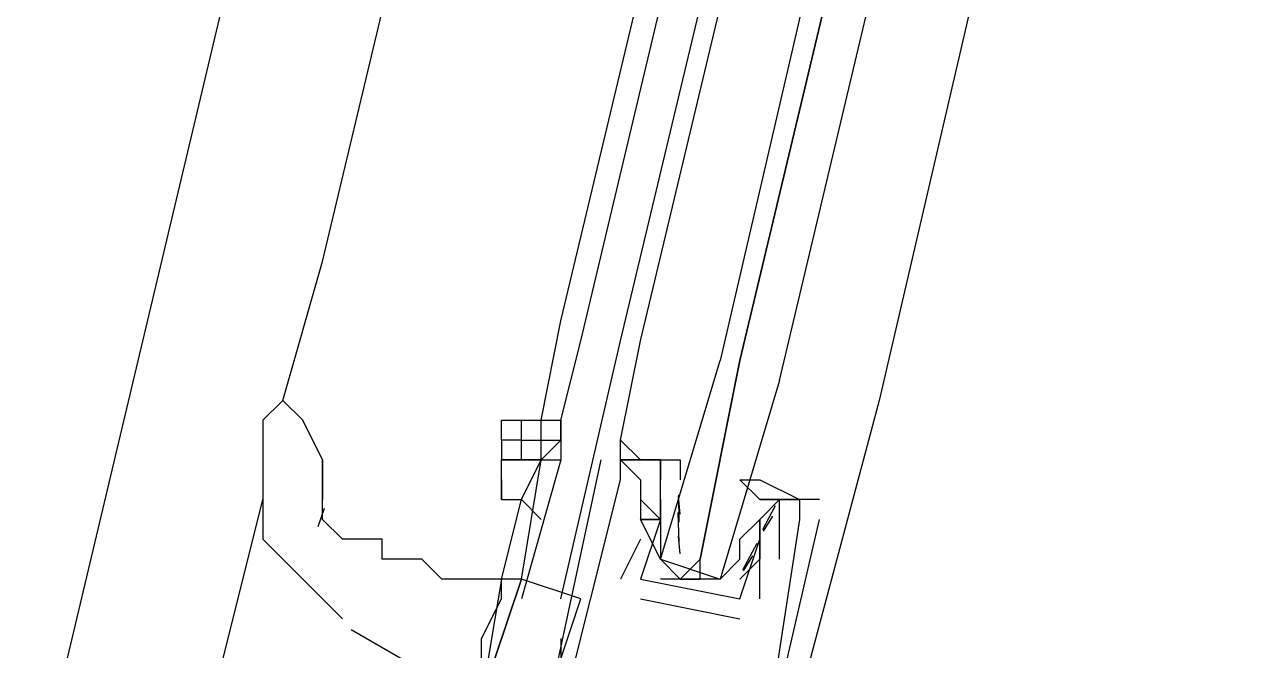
# Model space of a CAD drawing. Header units: feet. Extents: x -84 to 198, y -22 to 181.
# Drawn here: x 100.253 to 101.073, y 149.636 to 150.057 of the extents above; entities that cross this region are included whole.
import ezdxf

# ---------------------------------------------------------------- set-up
doc = ezdxf.new("R2010")
doc.units = ezdxf.units.FT
doc.layers.add('A-LINEA', color=7, linetype='CONTINUOUS')

msp = doc.modelspace()

# ---------------------------------------------------------------- linework, layer by layer
at = {"layer": 'A-LINEA'}
for p, q in [((101.8, 156.0178), (100.2533, 149.5111)), ((100.4533, 149.8978), (101.0533, 152.4178)), ((100.6133, 149.8578), (101.2133, 152.3778)), ((100.6267, 149.8444), (101.2267, 152.3778)), ((100.6533, 149.8444), (101.2533, 152.3644)), ((100.6667, 149.8444), (101.2667, 152.3644)), ((101.4133, 152.3244), (100.8267, 149.8044)), ((100.4267, 149.8044), (100.4533, 149.8978)), ((100.6, 149.7911), (100.6133, 149.8578)), ((100.6133, 149.7911), (100.6267, 149.8444)), ((100.6133, 149.6711), (100.6533, 149.8444)), ((100.8267, 149.8044), (100.72, 149.4044)), ((100.5733, 149.7778), (100.5733, 149.7911)), ((100.5867, 149.7778), (100.5867, 149.7911)), ((100.6, 149.7778), (100.6, 149.7911)), ((100.4533, 149.7378), (100.4533, 149.7644)), ((100.4533, 149.7644), (100.4533, 149.7378)), ((100.64, 149.7644), (100.64, 149.7644)), ((100.6532, 149.7543), (100.6532, 149.7605)), ((100.6532, 149.7543), (100.6532, 149.7605)), ((100.6532, 149.7543), (100.6532, 149.7605)), ((100.6533, 149.7644), (100.6533, 149.7644)), ((100.6533, 149.7644), (100.6533, 149.7644)), ((100.68, 149.7644), (100.68, 149.7644)), ((100.6533, 149.7511), (100.6533, 149.7511)), ((100.6667, 149.7511), (100.6667, 149.7511)), ((100.68, 149.7511), (100.68, 149.7511)), ((100.3867, 149.6311), (100.4133, 149.7378)), ((100.5733, 149.6844), (100.5867, 149.7378)), ((100.6667, 149.7378), (100.6667, 149.7378)), ((100.68, 149.7378), (100.68, 149.7378)), ((100.68, 149.7378), (100.68, 149.7244)), ((100.6932, 149.728), (100.6922, 149.7398)), ((100.6926, 149.7226), (100.6923, 149.7409)), ((100.6933, 149.7378), (100.6933, 149.7378)), ((100.7867, 149.7378), (100.7467, 149.7378)), ((100.7467, 149.7378), (100.7467, 149.7378)), ((100.76, 149.7378), (100.76, 149.7378)), ((100.7733, 149.7378), (100.7733, 149.7378)), ((100.7867, 149.7378), (100.7867, 149.7378)), ((100.4544, 149.7318), (100.4502, 149.7195)), ((100.6925, 149.7088), (100.6919, 149.7292)), ((100.757, 149.7337), (100.7485, 149.7175)), ((100.4133, 149.7244), (100.4133, 149.7111)), ((100.6667, 149.7244), (100.6667, 149.7244)), ((100.6667, 149.7244), (100.6667, 149.7244)), ((100.68, 149.7244), (100.68, 149.7244)), ((100.68, 149.7244), (100.68, 149.7244)), ((100.7333, 149.7111), (100.7467, 149.7244)), ((100.7333, 149.7244), (100.7333, 149.7244)), ((100.7467, 149.7244), (100.7467, 149.7244)), ((100.7552, 149.7267), (100.7489, 149.7165)), ((100.7733, 149.7244), (100.7733, 149.7244)), ((100.7867, 149.7244), (100.7867, 149.7244)), ((100.6667, 149.7111), (100.6533, 149.6844)), ((100.6667, 149.7111), (100.6667, 149.7111)), ((100.68, 149.7111), (100.68, 149.7111)), ((100.6932, 149.7013), (100.6922, 149.7132)), ((100.7467, 149.7111), (100.7467, 149.7111)), ((100.7467, 149.7111), (100.7467, 149.7111)), ((100.7447, 149.7083), (100.735, 149.6903)), ((100.7333, 149.6978), (100.7333, 149.6978)), ((100.7418, 149.7), (100.7356, 149.6899)), ((100.7467, 149.6978), (100.7467, 149.6978)), ((100.7467, 149.6978), (100.7467, 149.6978)), ((100.76, 149.6978), (100.76, 149.6978)), ((100.5733, 149.6844), (100.5733, 149.6844)), ((100.5733, 149.6844), (100.5733, 149.6844)), ((100.5867, 149.6844), (100.5867, 149.6844)), ((100.6533, 149.6844), (100.6533, 149.6844)), ((100.6667, 149.6844), (100.6667, 149.6844)), ((100.6667, 149.6844), (100.6667, 149.6844)), ((100.72, 149.6844), (100.68, 149.6844)), ((100.6933, 149.6844), (100.7067, 149.6844)), ((100.6, 149.5911), (100.6267, 149.6711)), ((100.6667, 149.6711), (100.7333, 149.6578)), ((100.6667, 149.6711), (100.6667, 149.6711)), ((100.7333, 149.6711), (100.7333, 149.6711)), ((100.7333, 149.6711), (100.7333, 149.6711)), ((100.7467, 149.6711), (100.7467, 149.6711)), ((100.7333, 149.6578), (100.7333, 149.6578)), ((100.4726, 149.6505), (100.5661, 149.5967)), ((100.6133, 149.6444), (100.6133, 149.6178))]:
    msp.add_line(p, q, dxfattribs=at)
for points in [[(100.76, 149.8178), (101.3733, 152.4044), (101.36, 152.4044), (101.3467, 152.4044), (100.7333, 149.8311), (101.3467, 152.4044), (101.3467, 152.4178), (101.3333, 152.4178), (101.32, 152.4178), (100.72, 149.8311)], [(100.6667, 149.7644), (100.6667, 149.7644), (100.6533, 149.7778), (100.6667, 149.8444)], [(100.76, 149.8178), (100.72, 149.6844), (100.7067, 149.6844), (100.7067, 149.6978), (100.7333, 149.8311), (100.7067, 149.6978), (100.6933, 149.6844), (100.68, 149.6978), (100.72, 149.8311)], [(100.4533, 149.7644), (100.44, 149.7911), (100.4267, 149.8044), (100.4133, 149.7911)], [(100.4133, 149.7911), (100.4133, 149.7778), (100.4133, 149.7511), (100.4133, 149.7111), (100.4667, 149.6578)], [(100.5733, 149.7911), (100.5867, 149.7911), (100.6, 149.7911), (100.6133, 149.7911), (100.6133, 149.7911)], [(100.6133, 149.7911), (100.6133, 149.7778), (100.6133, 149.7911)], [(100.5867, 149.7778), (100.5733, 149.7778), (100.5733, 149.7644), (100.5867, 149.7644), (100.5733, 149.7644), (100.5733, 149.7644)], [(100.6, 149.7644), (100.5867, 149.7644), (100.5867, 149.7778), (100.6, 149.7778)], [(100.6, 149.7778), (100.6133, 149.7778), (100.6, 149.7644), (100.6, 149.7778)], [(100.6133, 149.7778), (100.6133, 149.7778), (100.6133, 149.7644)], [(100.6533, 149.7644), (100.6667, 149.7644), (100.6533, 149.7644), (100.6533, 149.7778)], [(100.6667, 149.7644), (100.6667, 149.7644), (100.6533, 149.7778)], [(100.6533, 149.7644), (100.6667, 149.7644), (100.6533, 149.7644), (100.6533, 149.7778)], [(100.6667, 149.7644), (100.6667, 149.7644), (100.6533, 149.7778)], [(100.6533, 149.7644), (100.6667, 149.7644), (100.6533, 149.7644), (100.6533, 149.7778)], [(100.5733, 149.7378), (100.5733, 149.7644), (100.6, 149.7644)], [(100.5733, 149.7511), (100.5733, 149.7644), (100.5733, 149.7644)], [(100.5867, 149.6844), (100.6, 149.7644), (100.6133, 149.7644), (100.5867, 149.6711)], [(100.5867, 149.7378), (100.6, 149.7644), (100.6, 149.7644), (100.6, 149.7644)], [(100.64, 149.7644), (100.6, 149.5778), (100.6133, 149.5778), (100.6, 149.5244), (100.6133, 149.5378), (100.72, 149.5111), (100.72, 149.4978), (100.7333, 149.5511), (100.7467, 149.5511), (100.7867, 149.7244)], [(100.6133, 149.5911), (100.6533, 149.7511), (100.6533, 149.7644), (100.6667, 149.7511), (100.6667, 149.7244), (100.6667, 149.7244)], [(100.6533, 149.7644), (100.68, 149.7644), (100.68, 149.7511), (100.68, 149.7511)], [(100.68, 149.6978), (100.6667, 149.7244), (100.68, 149.7244), (100.6667, 149.7244), (100.68, 149.7244), (100.68, 149.7511), (100.68, 149.7644), (100.6667, 149.7644), (100.6933, 149.7644), (100.6933, 149.7511)], [(100.5733, 149.7511), (100.5733, 149.7378), (100.5867, 149.7378), (100.6, 149.7244)], [(100.7467, 149.7378), (100.7333, 149.7511), (100.7467, 149.7511), (100.7733, 149.7378), (100.76, 149.7378), (100.7467, 149.7378), (100.76, 149.7378), (100.7467, 149.7244), (100.7467, 149.7111), (100.7467, 149.6978), (100.7333, 149.6844)], [(100.5733, 149.6844), (100.56, 149.6844), (100.5333, 149.6844), (100.52, 149.6978), (100.5067, 149.6978), (100.4933, 149.6978), (100.4933, 149.7111), (100.48, 149.7111), (100.4667, 149.7111), (100.4533, 149.7244), (100.4533, 149.7378)], [(100.56, 149.6044), (100.56, 149.6178), (100.56, 149.6444), (100.5733, 149.6711), (100.5733, 149.6844), (100.5733, 149.6844), (100.5867, 149.7378)], [(100.76, 149.6978), (100.76, 149.7378), (100.7733, 149.7378), (100.7733, 149.7244), (100.7467, 149.5511), (100.7333, 149.5644), (100.72, 149.5244), (100.6933, 149.5244), (100.6933, 149.5378), (100.64, 149.5511), (100.64, 149.5378), (100.6133, 149.5511), (100.6133, 149.5911)], [(100.68, 149.7378), (100.68, 149.7244), (100.6667, 149.7378), (100.6667, 149.7244), (100.68, 149.7244), (100.6667, 149.6844), (100.7333, 149.6711), (100.7467, 149.7111), (100.7467, 149.6978), (100.7467, 149.7111), (100.7467, 149.7244), (100.7467, 149.7244)], [(100.68, 149.7244), (100.68, 149.7111), (100.68, 149.6978), (100.72, 149.6844), (100.7333, 149.6978), (100.7333, 149.7111)], [(100.7467, 149.6711), (100.7467, 149.6978), (100.7467, 149.6978)], [(100.6267, 149.6711), (100.5867, 149.6844), (100.56, 149.6044), (100.6, 149.5911)], [(100.5733, 149.6844), (100.5733, 149.6844), (100.56, 149.6044), (100.56, 149.6044), (100.5867, 149.6844), (100.5733, 149.6844), (100.5733, 149.6844)]]:
    msp.add_lwpolyline(points, dxfattribs=at)

doc.saveas('drawing.dxf')
